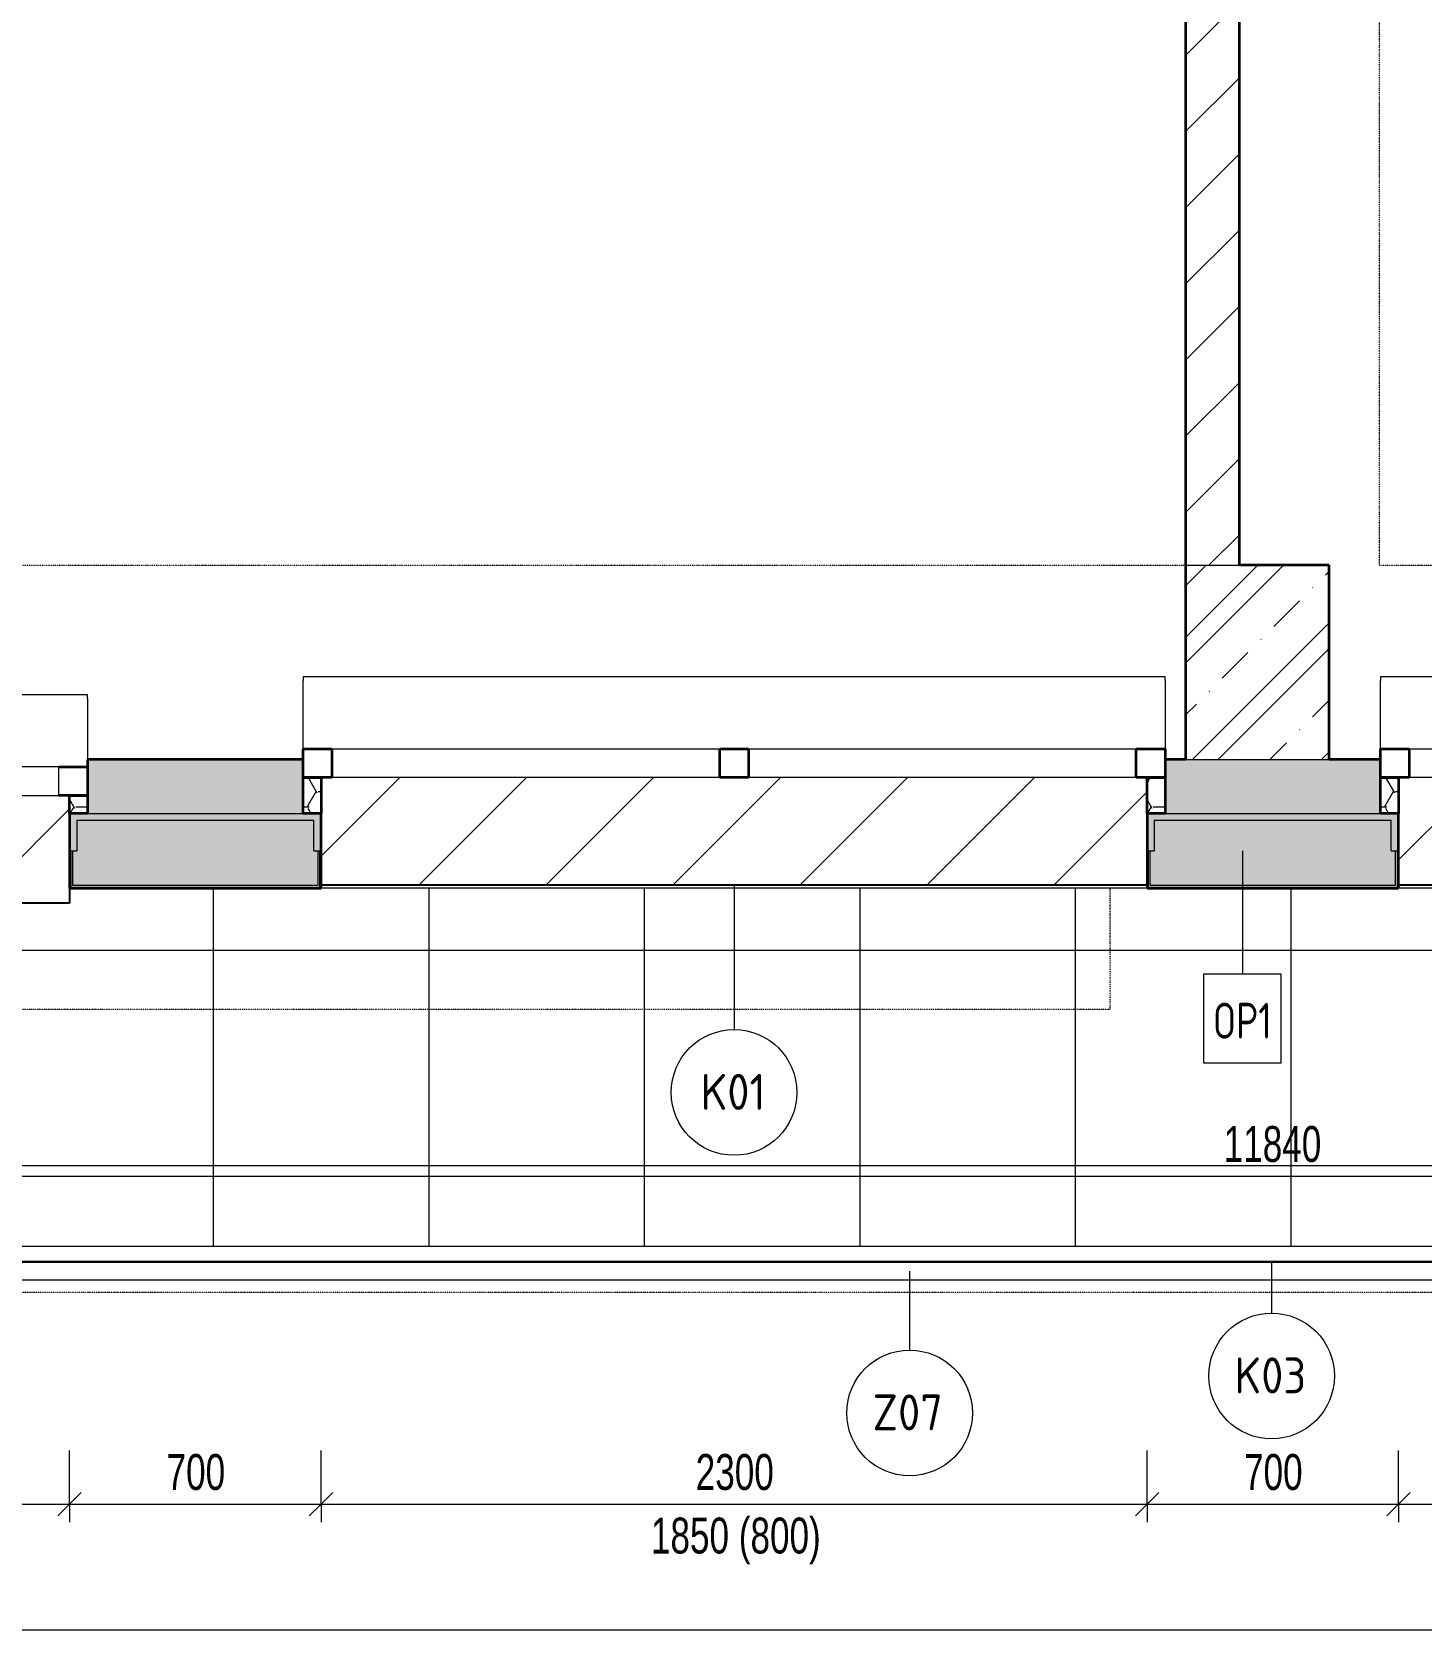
# Model space of a CAD drawing. Header units: millimetres. Extents: x -17526 to 208316, y -45352 to 20466.
# Drawn here: x 129529 to 133398, y -32550 to -28052 of the extents above; entities that cross this region are included whole.
import ezdxf

# ---------------------------------------------------------------- set-up
doc = ezdxf.new("R2010")
doc.units = ezdxf.units.MM
doc.linetypes.add('Dash dot dot', pattern=[5, 2, -1, 0, -1, 0, -1])
for name, color, linetype, lineweight in [('A-ANNO-DIMS', 211, 'Continuous', 9), ('A-ANNO-DIMS-50', 211, 'Continuous', 9), ('A-DETL', 90, 'Continuous', 9), ('A-FLOR-HRAL', 11, 'Continuous', 9), ('A-FLOR-HRAL-IDEN', 2, 'Continuous', 9), ('A-GENM', 13, 'Continuous', 9), ('A-GLAZ', 151, 'Continuous', 9), ('A-ROOF', 132, 'Continuous', 13), ('A-ROOF-IDEN', 132, 'Continuous', 9), ('A-ROOF-OTLN', 132, 'Continuous', 13), ('A-ROOF-PATT', 132, 'Continuous', 13), ('A-WALL', 113, 'Continuous', 9), ('A-WALL-IDEN', 211, 'Continuous', 9), ('A-WALL-PATT', 111, 'Continuous', 9), ('Q-SPCQ', 91, 'Continuous', 9), ('Q-SPCQ-IDEN', 132, 'Continuous', 9)]:
    doc.layers.add(name, color=color, linetype=linetype, lineweight=lineweight)
doc.styles.add('Arial_4', font='arial.ttf', dxfattribs={"width": 0.7, "height": 100})
doc.styles.add('ISOCPEUR', font='isocpeur.ttf', dxfattribs={"width": 0.9, "height": 100})
doc.styles.add('ISOCPEUR_2', font='isocpeur.ttf', dxfattribs={"width": 0.75, "height": 100})
doc.dimstyles.new('Vnitřní_-_průhledné', dxfattribs={"dimscale": 304.8, "dimtxt": 102.02594, "dimasz": 0.213255, "dimexe": 0.164042, "dimexo": 0.0625, "dimgap": 0.032808, "dimtad": 1, "dimdec": 0, "dimrnd": 5, "dimzin": 0, "dimdsep": 46, "dimtxsty": 'Arial_4', "dimblk1": 'OBLIQUE', "dimblk2": 'OBLIQUE', "dimsah": 1, "dimcen": 0.09, "dimdle": 0.164042, "dimazin": 0, "dimtfac": 1, "dimtdec": 4, "dimtix": 1, "dimtmove": 0, "dimatfit": 3, "dimfxl": 0.492126, "dimfxlon": 1, "dimtvp": 1, "dimtolj": 1, "dimtzin": 0, "dimarcsym": 2})

# ---------------------------------------------------------------- blocks, each defined once
blk = doc.blocks.new('OKNO_2k_nadsvetlik - OKNO_2k_nadsvetlik 2400 x 1850-V131-2NP_NÁVRH B')
at = {"layer": 'A-GLAZ', "lineweight": 13}
h = blk.add_hatch(dxfattribs=at)
h.set_pattern_fill('FP_142', color=256, style=0, pattern_type=2)
h.set_pattern_definition([(0, (-61449.626, 30151.56), (75, 43.3), [50, -100]), (60, (-61399.626, 30151.56), (0.0011, 86.601905), [50, -100]), (300, (-61399.626, 30151.56), (74.9989, -43.301905), [50, -100])])
h.paths.add_polyline_path([(1150.5, -75), (1200, -75), (1200, 25), (1150, 25), (1150, -75)])
h.paths.add_polyline_path([(-1199.5, -75), (-1150, -75), (-1150, 25), (-1200, 25), (-1200, -75)])
at = {"layer": 'A-GLAZ', "lineweight": 35}
for p, q in [((-1200, 105), (-1120, 105)), ((-1200, 75), (-1200, 105)), ((-1120, 105), (-1120, 25)), ((-40, 105), (40, 105)), ((-40, 25), (-40, 105)), ((40, 105), (40, 25)), ((1120, 105), (1200, 105)), ((1120, 25), (1120, 105)), ((1200, 105), (1200, 75)), ((-1200, 25), (-1150, 25)), ((-1120, 25), (-1200, 25)), ((-1150, 25), (-1150, -75)), ((40, 25), (-40, 25)), ((1200, 25), (1120, 25)), ((1150, 25), (1200, 25)), ((1150, -75), (1150, 25))]:
    blk.add_line(p, q, dxfattribs=at)
at = {"layer": 'A-GLAZ', "lineweight": 13}
for p, q in [((-1120, 105), (-40, 105)), ((40, 105), (1120, 105)), ((-40, 25), (-1120, 25)), ((1120, 25), (40, 25))]:
    blk.add_line(p, q, dxfattribs=at)
blk = doc.blocks.new('parapet s nosem_vnitní - parapet s nosem_vnitní-1280360-2NP_NÁVRH B')
at = {"layer": 'A-GENM', "lineweight": 13}
for p, q in [((1200, 200), (-1200, 200)), ((-1200, 200), (-1200, 190)), ((-1200, 0), (-1200, 190)), ((1200, 190), (1200, 200)), ((1200, 190), (1200, 0))]:
    blk.add_line(p, q, dxfattribs=at)
blk = doc.blocks.new('parapet_ext - parapet_ext-V132-2NP_NÁVRH B')
at = {"layer": 'Q-SPCQ', "lineweight": 13}
h = blk.add_hatch(dxfattribs=at)
h.set_pattern_fill('FP_143', color=21, style=0, pattern_type=2)
h.set_pattern_definition([(45, (-61449.63, 30126.56), (-176.7767, 176.7767), [])])
h.paths.add_polyline_path([(1150, -300), (1150, 0), (-1150, 0), (-1150, -300), (1120, -300)])
at = {"layer": 'Q-SPCQ', "color": 241, "lineweight": 25}
blk.add_line((1150, -300), (-1150, -300), dxfattribs=at)
blk = doc.blocks.new('OKNO_2k_nadsvetlik - OKNO_2k_nadsvetlik 2400 x 1850-V133-2NP_NÁVRH B')
at = {"layer": 'A-GLAZ', "lineweight": 13}
h = blk.add_hatch(dxfattribs=at)
h.set_pattern_fill('FP_144', color=256, style=0, pattern_type=2)
h.set_pattern_definition([(0, (-58449.626, 30151.56), (75, 43.3), [50, -100]), (60, (-58399.626, 30151.56), (0.0011, 86.601905), [50, -100]), (300, (-58399.626, 30151.56), (74.9989, -43.301905), [50, -100])])
h.paths.add_polyline_path([(1150.5, -75), (1200, -75), (1200, 25), (1150, 25), (1150, -75)])
h.paths.add_polyline_path([(-1199.5, -75), (-1150, -75), (-1150, 25), (-1200, 25), (-1200, -75)])
at = {"layer": 'A-GLAZ', "lineweight": 35}
for p, q in [((-1200, 105), (-1120, 105)), ((-1200, 75), (-1200, 105)), ((-1120, 105), (-1120, 25)), ((-40, 105), (40, 105)), ((-40, 25), (-40, 105)), ((40, 105), (40, 25)), ((1120, 105), (1200, 105)), ((1120, 25), (1120, 105)), ((1200, 105), (1200, 75)), ((-1200, 25), (-1150, 25)), ((-1120, 25), (-1200, 25)), ((-1150, 25), (-1150, -75)), ((40, 25), (-40, 25)), ((1200, 25), (1120, 25)), ((1150, 25), (1200, 25)), ((1150, -75), (1150, 25))]:
    blk.add_line(p, q, dxfattribs=at)
at = {"layer": 'A-GLAZ', "lineweight": 13}
for p, q in [((-1120, 105), (-40, 105)), ((40, 105), (1120, 105)), ((-40, 25), (-1120, 25)), ((1120, 25), (40, 25))]:
    blk.add_line(p, q, dxfattribs=at)
blk = doc.blocks.new('parapet_ext - parapet_ext-V134-2NP_NÁVRH B')
at = {"layer": 'Q-SPCQ', "lineweight": 13}
h = blk.add_hatch(dxfattribs=at)
h.set_pattern_fill('FP_145', color=21, style=0, pattern_type=2)
h.set_pattern_definition([(45, (-58449.63, 30126.56), (-176.7767, 176.7767), [])])
h.paths.add_polyline_path([(1150, -300), (1150, 0), (-1150, 0), (-1150, -300), (1120, -300)])
at = {"layer": 'Q-SPCQ', "color": 241, "lineweight": 25}
blk.add_line((1150, -300), (-1150, -300), dxfattribs=at)
blk = doc.blocks.new('OKNO_1k_nadsvetlik - OKNO_1k_nadsvetlik_1200 x 1850-V135-2NP_NÁVRH B')
at = {"layer": 'A-GLAZ', "lineweight": 13}
h = blk.add_hatch(dxfattribs=at)
h.set_pattern_fill('FP_146', color=256, style=0, pattern_type=2)
h.set_pattern_definition([(0, (-56049.626, 30151.56), (75, 43.3), [50, -100]), (60, (-55999.626, 30151.56), (0.0011, 86.601905), [50, -100]), (300, (-55999.626, 30151.56), (74.9989, -43.301905), [50, -100])])
h.paths.add_polyline_path([(-570, -75), (-550, -75), (-550, -25), (-600, -25), (-600, -75), (-599, -75)])
h.paths.add_polyline_path([(600, -75), (600, -25), (550, -25), (550, -75), (599, -75)])
at = {"layer": 'A-GLAZ', "lineweight": 35}
for p, q in [((-600, 55), (-520, 55)), ((520, 55), (600, 55)), ((-600, -25), (-550, -25)), ((-520, -25), (-600, -25)), ((-550, -25), (-550, -75)), ((600, -25), (520, -25)), ((550, -25), (600, -25)), ((550, -75), (550, -25))]:
    blk.add_line(p, q, dxfattribs=at)
at = {"layer": 'A-GLAZ', "lineweight": 13}
for p, q in [((520, 55), (-520, 55)), ((-520, 55), (-520, -25)), ((520, -25), (520, 55)), ((-520, -25), (520, -25))]:
    blk.add_line(p, q, dxfattribs=at)
blk = doc.blocks.new('parapet s nosem_vnitní - parapet s nosem_vnitní-1280362-2NP_NÁVRH B')
at = {"layer": 'A-GENM', "lineweight": 13}
for p, q in [((600, 200), (-600, 200)), ((-600, 200), (-600, 190)), ((-600, 20), (-600, 190)), ((600, 190), (600, 200)), ((600, 190), (600, 20))]:
    blk.add_line(p, q, dxfattribs=at)
blk = doc.blocks.new('parapet_ext - parapet_ext-V136-2NP_NÁVRH B')
at = {"layer": 'Q-SPCQ', "lineweight": 13}
h = blk.add_hatch(dxfattribs=at)
h.set_pattern_fill('FP_147', color=21, style=0, pattern_type=2)
h.set_pattern_definition([(45, (-56049.63, 30176.56), (-176.7767, 176.7767), [])])
h.paths.add_polyline_path([(550, -300), (550, 0), (-550, 0), (-550, -300), (520, -300)])
at = {"layer": 'Q-SPCQ', "color": 241, "lineweight": 25}
for p, q in [((-550, -300), (-550, -258)), ((550, -258), (550, -300)), ((550, -300), (-550, -300))]:
    blk.add_line(p, q, dxfattribs=at)
blk = doc.blocks.new('Zábradlí - Zábradlí-1250035-2NP_NÁVRH B')
at = {"layer": 'A-FLOR-HRAL', "color": 21, "lineweight": 13}
for p, q in [((65866.4, -31476.6), (54026.4, -31476.6)), ((65866.4, -31526.6), (54026.4, -31526.6))]:
    blk.add_line(p, q, dxfattribs=at)
blk = doc.blocks.new('DIMBLOCK74-2NP_NÁVRH B')
at = {"layer": 'A-ANNO-DIMS-50'}
for p, q in [((128533.3, -32150.1), (128533.3, -32000.1)), ((129633.3, -32150.1), (129633.3, -32000.1)), ((128533.3, -32150.1), (129633.3, -32150.1)), ((128533.3, -32150.1), (128533.3, -32200.1)), ((129633.3, -32150.1), (129633.3, -32200.1))]:
    blk.add_line(p, q, dxfattribs=at)
at = {"layer": 'A-ANNO-DIMS-50', "lineweight": 18}
for p, q in [((128533.3, -32150.1), (128500.8, -32182.6)), ((128533.3, -32150.1), (128565.8, -32117.6)), ((129633.3, -32150.1), (129600.8, -32182.6)), ((129633.3, -32150.1), (129665.8, -32117.6))]:
    blk.add_line(p, q, dxfattribs=at)
at = {"layer": 'A-ANNO-DIMS-50', "color": 0, "char_height": 100, "attachment_point": 1, "line_spacing_factor": 0.941778, "style": 'Arial_4'}
for s, insert, width in [('1100', (128976.6, -32010.3), 256.164), ('1850 (800)', (128851.8, -32187.3), 555.649)]:
    blk.add_mtext(s, dxfattribs=dict(at, insert=insert, width=width))
blk = doc.blocks.new('_Oblique')
at = {"color": 0, "linetype": 'ByBlock', "lineweight": -2}
blk.add_line((-0.5, -0.5), (0.5, 0.5), dxfattribs=at)
blk = doc.blocks.new('DIMBLOCK75-2NP_NÁVRH B')
at = {"layer": 'A-ANNO-DIMS-50'}
for p, q in [((129633.3, -32150.1), (129633.3, -32000.1)), ((130333.3, -32150.1), (130333.3, -32000.1)), ((129633.3, -32150.1), (130333.3, -32150.1)), ((129633.3, -32150.1), (129633.3, -32200.1)), ((130333.3, -32150.1), (130333.3, -32200.1))]:
    blk.add_line(p, q, dxfattribs=at)
at = {"layer": 'A-ANNO-DIMS-50', "lineweight": 18}
for p, q in [((129633.3, -32150.1), (129600.8, -32182.6)), ((129633.3, -32150.1), (129665.8, -32117.6)), ((130333.3, -32150.1), (130300.8, -32182.6)), ((130333.3, -32150.1), (130365.8, -32117.6))]:
    blk.add_line(p, q, dxfattribs=at)
at = {"layer": 'A-ANNO-DIMS-50', "color": 0, "insert": (129903.3, -32010.3), "char_height": 100, "width": 192.123, "attachment_point": 1, "line_spacing_factor": 0.941778, "style": 'Arial_4'}
blk.add_mtext('700', dxfattribs=at)
blk = doc.blocks.new('DIMBLOCK76-2NP_NÁVRH B')
at = {"layer": 'A-ANNO-DIMS-50'}
for p, q in [((130333.3, -32150.1), (130333.3, -32000.1)), ((132633.3, -32150.1), (132633.3, -32000.1)), ((130333.3, -32150.1), (132633.3, -32150.1)), ((130333.3, -32150.1), (130333.3, -32200.1)), ((132633.3, -32150.1), (132633.3, -32200.1))]:
    blk.add_line(p, q, dxfattribs=at)
at = {"layer": 'A-ANNO-DIMS-50', "lineweight": 18}
for p, q in [((130333.3, -32150.1), (130300.8, -32182.6)), ((130333.3, -32150.1), (130365.8, -32117.6)), ((132633.3, -32150.1), (132600.8, -32182.6)), ((132633.3, -32150.1), (132665.8, -32117.6))]:
    blk.add_line(p, q, dxfattribs=at)
at = {"layer": 'A-ANNO-DIMS-50', "color": 0, "char_height": 100, "attachment_point": 1, "line_spacing_factor": 0.941778, "style": 'Arial_4'}
for s, insert, width in [('2300', (131376.6, -32010.3), 256.164), ('1850 (800)', (131251.8, -32187.3), 555.649)]:
    blk.add_mtext(s, dxfattribs=dict(at, insert=insert, width=width))
blk = doc.blocks.new('DIMBLOCK77-2NP_NÁVRH B')
at = {"layer": 'A-ANNO-DIMS-50'}
for p, q in [((132633.3, -32150.1), (132633.3, -32000.1)), ((133333.3, -32150.1), (133333.3, -32000.1)), ((132633.3, -32150.1), (133333.3, -32150.1)), ((132633.3, -32150.1), (132633.3, -32200.1)), ((133333.3, -32150.1), (133333.3, -32200.1))]:
    blk.add_line(p, q, dxfattribs=at)
at = {"layer": 'A-ANNO-DIMS-50', "lineweight": 18}
for p, q in [((132633.3, -32150.1), (132600.8, -32182.6)), ((132633.3, -32150.1), (132665.8, -32117.6)), ((133333.3, -32150.1), (133300.8, -32182.6)), ((133333.3, -32150.1), (133365.8, -32117.6))]:
    blk.add_line(p, q, dxfattribs=at)
at = {"layer": 'A-ANNO-DIMS-50', "color": 0, "insert": (132903.3, -32010.3), "char_height": 100, "width": 192.123, "attachment_point": 1, "line_spacing_factor": 0.941778, "style": 'Arial_4'}
blk.add_mtext('700', dxfattribs=at)
blk = doc.blocks.new('DIMBLOCK78-2NP_NÁVRH B')
at = {"layer": 'A-ANNO-DIMS-50'}
for p, q in [((133333.3, -32150.1), (133333.3, -32000.1)), ((135633.3, -32150.1), (135633.3, -32000.1)), ((133333.3, -32150.1), (135633.3, -32150.1)), ((133333.3, -32150.1), (133333.3, -32200.1)), ((135633.3, -32150.1), (135633.3, -32200.1))]:
    blk.add_line(p, q, dxfattribs=at)
at = {"layer": 'A-ANNO-DIMS-50', "lineweight": 18}
for p, q in [((133333.3, -32150.1), (133300.8, -32182.6)), ((133333.3, -32150.1), (133365.8, -32117.6)), ((135633.3, -32150.1), (135600.8, -32182.6)), ((135633.3, -32150.1), (135665.8, -32117.6))]:
    blk.add_line(p, q, dxfattribs=at)
at = {"layer": 'A-ANNO-DIMS-50', "color": 0, "char_height": 100, "attachment_point": 1, "line_spacing_factor": 0.941778, "style": 'Arial_4'}
for s, insert, width in [('2300', (134376.6, -32010.3), 256.164), ('1850 (800)', (134251.8, -32187.3), 555.649)]:
    blk.add_mtext(s, dxfattribs=dict(at, insert=insert, width=width))
blk = doc.blocks.new('DIMBLOCK96-2NP_NÁVRH B')
at = {"layer": 'A-ANNO-DIMS-50'}
for p, q in [((126317.1, -32499.6), (126317.1, -32150.3)), ((145631.3, -32499.6), (145631.3, -32170.1)), ((126267.1, -32499.6), (145631.3, -32499.6)), ((126317.1, -32499.6), (126317.1, -32549.6)), ((145631.3, -32499.6), (145631.3, -32549.6))]:
    blk.add_line(p, q, dxfattribs=at)
at = {"layer": 'A-ANNO-DIMS-50', "lineweight": 18}
for p, q in [((126317.1, -32499.6), (126349.6, -32467.1)), ((145631.3, -32499.6), (145663.8, -32467.1)), ((126317.1, -32499.6), (126284.6, -32532.1)), ((145631.3, -32499.6), (145598.8, -32532.1))]:
    blk.add_line(p, q, dxfattribs=at)
at = {"layer": 'A-ANNO-DIMS-50', "color": 0, "insert": (135840.8, -32359.7), "char_height": 100, "width": 320.204, "attachment_point": 1, "line_spacing_factor": 0.941778, "style": 'Arial_4'}
blk.add_mtext('19315', dxfattribs=at)
blk = doc.blocks.new('DIMBLOCK106-2NP_NÁVRH B')
at = {"layer": 'A-ANNO-DIMS-50'}
for p, q in [((127060.1, -31236.8), (127060.1, -31086.8)), ((138900.1, -31236.8), (138900.1, -31086.8)), ((127010.1, -31236.8), (138950.1, -31236.8)), ((127060.1, -31236.8), (127060.1, -31286.8)), ((138900.1, -31236.8), (138900.1, -31286.8))]:
    blk.add_line(p, q, dxfattribs=at)
at = {"layer": 'A-ANNO-DIMS-50', "lineweight": 18}
for p, q in [((127060.1, -31236.8), (127092.6, -31204.3)), ((138900.1, -31236.8), (138932.6, -31204.3)), ((127060.1, -31236.8), (127027.6, -31269.3)), ((138900.1, -31236.8), (138867.6, -31269.3))]:
    blk.add_line(p, q, dxfattribs=at)
at = {"layer": 'A-ANNO-DIMS-50', "color": 0, "insert": (132846.6, -31097), "char_height": 100, "width": 320.204, "attachment_point": 1, "line_spacing_factor": 0.941778, "style": 'Arial_4'}
blk.add_mtext('11840', dxfattribs=at)
blk = doc.blocks.new('Popiska speciální vybavení - Popiska okna_Bublina-1426311-2NP_NÁVRH B')
at = {"layer": 'Q-SPCQ-IDEN'}
blk.add_circle((0, 0), 3.5, dxfattribs=at)
blk = doc.blocks.new('Popiska zakončení střešního pláště - Popiska okna_Bublina-1463073-2NP_NÁVRH B')
at = {"layer": 'A-ROOF-IDEN'}
blk.add_circle((0, 0), 3.5, dxfattribs=at)
blk = doc.blocks.new('Popiska zábradlí - Popiska okna_Bublina-1464769-2NP_NÁVRH B')
at = {"layer": 'A-FLOR-HRAL-IDEN'}
blk.add_circle((0, 0), 3.5, dxfattribs=at)

msp = doc.modelspace()

# ---------------------------------------------------------------- hatches: boundary and pattern name
at = {"layer": 'A-ROOF-PATT'}
h = msp.add_hatch(dxfattribs=at)
h.set_pattern_fill('FP_214', color=254, style=0, pattern_type=2)
h.set_pattern_definition([(0, (73033.7, -13.65), (0, 599.879), []), (90, (73033.7, -13.65), (-600, 4e-14), [])])
h.paths.add_polyline_path([(138512.4, -31431.6), (138900.1, -31431.6), (138900.1, -30434.6), (129633.3, -30434.6), (129633.3, -30476.6), (128533.3, -30476.6), (128533.3, -30434.6), (127060.1, -30434.6), (127060.1, -31431.6), (138315.4, -31431.6)])
at = {"layer": 'A-WALL-PATT', "lineweight": 13}
h = msp.add_hatch(dxfattribs=at)
h.set_pattern_fill('FP_124', color=256, style=0, pattern_type=2)
h.set_pattern_definition([(45, (73033.68, 0), (-106.06602, 106.06602), [])])
h.paths.add_polyline_path([(132890.4, -29535.6), (132890.4, -23917.4), (132884.2, -23917.4), (132884.2, -23686.6), (132740.4, -23686.6), (132740.4, -29535.6)])
h = msp.add_hatch(dxfattribs=at)
h.set_pattern_fill('FP_125', color=256, angle=45, style=0, pattern_type=2)
h.set_pattern_definition([(45, (73033.68, 0), (-179.6051, 179.6051), []), (45, (73105.52, -5e-14), (-179.6051, 179.6051), []), (45, (73249.2, -2e-13), (-107.7631, 251.4472), [101.6, -50.8, 1.676, -49.124])])
h.paths.add_polyline_path([(132798.1, -30076.6), (133140.4, -30076.6), (133140.4, -29535.6), (132740.4, -29535.6), (132740.4, -30076.6)])
h = msp.add_hatch(dxfattribs=at)
h.set_pattern_fill('FP_122', color=256, angle=45, style=0, pattern_type=2)
h.set_pattern_definition([(45, (136046.02, -30226.56), (-143.684, 143.684), []), (360, (136274.97, -30159.26), (143.684, 143.684), [25.4, -261.968]), (45, (136300.37, -30159.26), (-143.684, 143.684), [25.4, -177.8]), (90, (136318.33, -30141.3), (-143.684, 143.684), [25.4, -261.968]), (135, (136318.33, -30115.9), (-143.684, -143.684), [25.4, -177.8]), (360, (136274.97, -30097.94), (143.684, 143.684), [25.4, -261.968]), (45, (136257.01, -30115.9), (-143.684, 143.684), [25.4, -177.8]), (90, (136257.01, -30141.3), (-143.684, 143.684), [25.4, -261.968]), (135, (136274.97, -30159.26), (-143.684, -143.684), [25.4, -177.8]), (45, (136341.55, -30074.72), (-143.684, 143.684), [50.8, -152.4])])
h.paths.add_polyline_path([(142870.1, -30226.6), (143463.5, -30226.6), (143463.5, -30076.6), (142870.1, -30076.6)])
h.paths.add_polyline_path([(145173.3, -30226.6), (145173.3, -30076.6), (144663.5, -30076.6), (144663.5, -30226.6), (145014.9, -30226.6)])
h.paths.add_polyline_path([(138709.5, -30226.6), (139270.1, -30226.6), (139270.1, -30076.6), (138683.3, -30076.6), (138683.3, -30226.6)])
h.paths.add_polyline_path([(136283.3, -30226.6), (136283.3, -30076.6), (135683.3, -30076.6), (135683.3, -30226.6), (136073.3, -30226.6)])
h.paths.add_polyline_path([(133283.3, -30226.6), (133283.3, -30076.6), (132683.3, -30076.6), (132683.3, -30226.6), (133192.2, -30226.6)])
h.paths.add_polyline_path([(130039.5, -30226.6), (130283.3, -30226.6), (130283.3, -30076.6), (129683.3, -30076.6), (129683.3, -30226.6)])
h.paths.add_polyline_path([(126950.1, -30226.6), (127308.3, -30226.6), (127308.3, -30076.6), (126775.1, -30076.6), (126775.1, -30226.6), (126930.1, -30226.6)])
h.paths.add_polyline_path([(128208.3, -30226.6), (128483.3, -30226.6), (128483.3, -30076.6), (128208.3, -30076.6)])
at = {"layer": 'A-WALL-PATT'}
h = msp.add_hatch(color=11, dxfattribs=at)
h.paths.add_polyline_path([(138653.3, -30330.6), (138653.3, -30246.6), (139030.1, -30246.6), (139030.1, -30226.6), (138633.3, -30226.6), (138633.3, -30330.6), (138641.3, -30330.6)])
h.paths.add_polyline_path([(136333.3, -30330.6), (136333.3, -30226.6), (135633.3, -30226.6), (135633.3, -30330.6), (135653.3, -30330.6), (135653.3, -30246.6), (136313.3, -30246.6), (136313.3, -30330.6), (136330.3, -30330.6)])
h.paths.add_polyline_path([(133333.3, -30330.6), (133333.3, -30226.6), (132633.3, -30226.6), (132633.3, -30330.6), (132653.3, -30330.6), (132653.3, -30246.6), (133313.3, -30246.6), (133313.3, -30330.6), (133330.3, -30330.6)])
h.paths.add_polyline_path([(130313.3, -30330.6), (130333.3, -30330.6), (130333.3, -30226.6), (129633.3, -30226.6), (129633.3, -30330.6), (129653.3, -30330.6), (129653.3, -30246.6), (130313.3, -30246.6)])
h.paths.add_polyline_path([(127350.3, -30330.6), (127358.3, -30330.6), (127358.3, -30226.6), (126950.1, -30226.6), (126950.1, -30246.6), (127338.3, -30246.6), (127338.3, -30330.6)])
h.paths.add_polyline_path([(128533.3, -30330.6), (128533.3, -30226.6), (128158.3, -30226.6), (128158.3, -30330.6), (128178.3, -30330.6), (128178.3, -30246.6), (128513.3, -30246.6), (128513.3, -30330.6), (128530.3, -30330.6)])
at = {"layer": 'A-WALL-PATT', "lineweight": 13}
h = msp.add_hatch(dxfattribs=at)
h.set_pattern_fill('FP_157', color=21, style=0, pattern_type=2)
h.set_pattern_definition([(45, (73033.68, 0), (0.0007, 353.5527), []), (315, (73033.68, 0), (353.5527, -0.0007), []), (270, (73187.36, 9.56), (176.771, -176.771), [19.139, -334.416]), (270, (73233.55, 9.56), (176.771, -176.771), [19.139, -334.416]), (0, (73200.25, 23.1), (176.771, 176.771), [19.139, -334.416]), (0, (73200.25, -23.1), (176.771, 176.771), [19.139, -334.416]), (45, (73187.36, 9.56), (0.0007, 353.5527), [19.139, -230.861]), (45, (73220.03, -23.1), (0.0007, 353.5527), [19.139, -230.861]), (315, (73220.03, 23.1), (353.5534, 0), [19.139, -230.861]), (315, (73187.36, -9.56), (353.5527, -0.0007), [19.139, -230.861])])
h.paths.add_polyline_path([(138910.1, -30426.6), (139010.1, -30426.6), (139010.1, -30246.6), (138653.3, -30246.6), (138653.3, -30330.6), (138641.3, -30330.6), (138641.3, -30426.6), (138709.5, -30426.6)])
h.paths.add_polyline_path([(136325.3, -30426.6), (136325.3, -30330.6), (136313.3, -30330.6), (136313.3, -30246.6), (135653.3, -30246.6), (135653.3, -30330.6), (135641.3, -30330.6), (135641.3, -30426.6), (135950.8, -30426.6)])
h.paths.add_polyline_path([(133192.2, -30426.6), (133325.3, -30426.6), (133325.3, -30330.6), (133313.3, -30330.6), (133313.3, -30246.6), (132653.3, -30246.6), (132653.3, -30330.6), (132641.3, -30330.6), (132641.3, -30426.6), (132798.1, -30426.6)])
h.paths.add_polyline_path([(130039.5, -30426.6), (130325.3, -30426.6), (130325.3, -30330.6), (130313.3, -30330.6), (130313.3, -30246.6), (129653.3, -30246.6), (129653.3, -30330.6), (129641.3, -30330.6), (129641.3, -30426.6)])
h.paths.add_polyline_path([(127350.3, -30426.6), (127350.3, -30330.6), (127338.3, -30330.6), (127338.3, -30246.6), (127050.1, -30246.6), (127050.1, -30426.6), (127280.8, -30426.6)])
h.paths.add_polyline_path([(128166.3, -30426.6), (128525.3, -30426.6), (128525.3, -30330.6), (128513.3, -30330.6), (128513.3, -30246.6), (128178.3, -30246.6), (128178.3, -30330.6), (128166.3, -30330.6)])

# ---------------------------------------------------------------- linework, layer by layer
at = {"layer": 'A-DETL', "linetype": 'Dash dot dot', "lineweight": 13}
for p, q in [((133280.4, -29535.6), (133280.4, -23917.4)), ((127175.1, -29535.6), (132740.4, -29535.6)), ((133280.4, -29535.6), (135923.3, -29535.6)), ((132530.1, -30771.6), (132530.1, -30434.6)), ((127420.1, -30771.6), (132530.1, -30771.6)), ((127060.1, -31559.6), (138900.1, -31559.6))]:
    msp.add_line(p, q, dxfattribs=at)
at = {"layer": 'A-FLOR-HRAL-IDEN'}
msp.add_line((131972.2, -31501.6), (131972.2, -31720.9), dxfattribs=at)
at = {"layer": 'A-ROOF', "color": 254}
msp.add_line((127060.1, -31431.6), (138900.1, -31431.6), dxfattribs=at)
at = {"layer": 'A-ROOF-IDEN'}
msp.add_line((132980.1, -31473.4), (132980.1, -31618), dxfattribs=at)
at = {"layer": 'A-ROOF-OTLN', "color": 21}
msp.add_line((127060.1, -31473.4), (138900.1, -31473.4), dxfattribs=at)
at = {"layer": 'A-WALL', "lineweight": 35}
for p, q in [((132740.4, -23686.6), (132740.4, -30076.6)), ((132890.4, -29535.6), (132890.4, -23917.4)), ((133140.4, -29535.6), (132890.4, -29535.6)), ((133140.4, -30076.6), (133140.4, -29535.6)), ((130283.3, -30076.6), (129683.3, -30076.6)), ((129683.3, -30076.6), (129683.3, -30226.6)), ((130283.3, -30226.6), (130283.3, -30076.6)), ((132740.4, -30076.6), (132683.3, -30076.6)), ((132683.3, -30076.6), (132683.3, -30226.6)), ((133283.3, -30076.6), (133140.4, -30076.6)), ((133283.3, -30226.6), (133283.3, -30076.6))]:
    msp.add_line(p, q, dxfattribs=at)
at = {"layer": 'A-WALL', "lineweight": 13}
for p, q in [((132740.4, -29535.6), (132890.4, -29535.6)), ((132740.4, -30076.6), (133140.4, -30076.6)), ((129683.3, -30226.6), (130283.3, -30226.6)), ((132683.3, -30226.6), (133283.3, -30226.6))]:
    msp.add_line(p, q, dxfattribs=at)
at = {"layer": 'A-WALL', "color": 20, "lineweight": 35}
for p, q in [((129683.3, -30226.6), (129633.3, -30226.6)), ((129633.3, -30226.6), (129633.3, -30434.6)), ((130333.3, -30226.6), (130283.3, -30226.6)), ((130333.3, -30434.6), (130333.3, -30226.6)), ((132683.3, -30226.6), (132633.3, -30226.6)), ((132633.3, -30226.6), (132633.3, -30434.6)), ((133333.3, -30226.6), (133283.3, -30226.6)), ((133333.3, -30434.6), (133333.3, -30226.6)), ((129633.3, -30434.6), (130333.3, -30434.6)), ((132633.3, -30434.6), (133333.3, -30434.6))]:
    msp.add_line(p, q, dxfattribs=at)
at = {"layer": 'A-WALL', "color": 10, "lineweight": 13}
for p, q in [((129653.3, -30246.6), (129653.3, -30330.6)), ((130313.3, -30246.6), (129653.3, -30246.6)), ((130313.3, -30330.6), (130313.3, -30246.6)), ((132653.3, -30246.6), (132653.3, -30330.6)), ((133313.3, -30246.6), (132653.3, -30246.6)), ((133313.3, -30330.6), (133313.3, -30246.6)), ((129633.3, -30330.6), (129653.3, -30330.6)), ((129636.3, -30330.6), (129636.3, -30431.6)), ((129641.3, -30330.6), (129641.3, -30426.6)), ((130313.3, -30330.6), (130333.3, -30330.6)), ((130325.3, -30426.6), (130325.3, -30330.6)), ((130330.3, -30431.6), (130330.3, -30330.6)), ((132633.3, -30330.6), (132653.3, -30330.6)), ((132636.3, -30330.6), (132636.3, -30431.6)), ((132641.3, -30330.6), (132641.3, -30426.6)), ((133313.3, -30330.6), (133333.3, -30330.6)), ((133325.3, -30426.6), (133325.3, -30330.6)), ((133330.3, -30431.6), (133330.3, -30330.6)), ((129636.3, -30431.6), (130330.3, -30431.6)), ((129641.3, -30426.6), (130325.3, -30426.6)), ((132636.3, -30431.6), (133330.3, -30431.6)), ((132641.3, -30426.6), (133325.3, -30426.6))]:
    msp.add_line(p, q, dxfattribs=at)
at = {"layer": 'A-WALL', "color": 21, "lineweight": 13}
for p, q in [((132633.3, -30434.6), (130333.3, -30434.6)), ((135633.3, -30434.6), (133333.3, -30434.6))]:
    msp.add_line(p, q, dxfattribs=at)
at = {"layer": 'A-WALL-IDEN'}
msp.add_line((132898.7, -30330.6), (132898.7, -30673.3), dxfattribs=at)
at = {"layer": 'A-WALL-IDEN', "flags": 128}
msp.add_lwpolyline([(132791.7, -30673.3), (133005.6, -30673.3), (133005.6, -30921.8), (132791.7, -30921.8)], close=True, dxfattribs=at)
at = {"layer": 'Q-SPCQ-IDEN'}
msp.add_line((131483.3, -30426.6), (131483.3, -30828.5), dxfattribs=at)

# ---------------------------------------------------------------- block references
at = {"layer": 'A-FLOR-HRAL', "color": 21, "lineweight": 13}
msp.add_blockref('Zábradlí - Zábradlí-1250035-2NP_NÁVRH B', (73033.7, 0), dxfattribs=at)
at = {"layer": 'A-FLOR-HRAL-IDEN', "xscale": 49.99999999999998, "yscale": 49.99999999999998, "zscale": 49.99999999999998}
msp.add_blockref('Popiska zábradlí - Popiska okna_Bublina-1464769-2NP_NÁVRH B', (131972.2, -31895.9), dxfattribs=at)
at = {"layer": 'A-GENM', "lineweight": 13}
for name, p in [('parapet s nosem_vnitní - parapet s nosem_vnitní-1280360-2NP_NÁVRH B', (131483.3, -30046.6)), ('parapet s nosem_vnitní - parapet s nosem_vnitní-1280360-2NP_NÁVRH B', (134483.3, -30046.6)), ('parapet s nosem_vnitní - parapet s nosem_vnitní-1280362-2NP_NÁVRH B', (129083.3, -30096.6))]:
    msp.add_blockref(name, p, dxfattribs=at)
at = {"layer": 'A-GLAZ', "lineweight": 13}
for name, p in [('OKNO_2k_nadsvetlik - OKNO_2k_nadsvetlik 2400 x 1850-V133-2NP_NÁVRH B', (131483.3, -30151.6)), ('OKNO_2k_nadsvetlik - OKNO_2k_nadsvetlik 2400 x 1850-V131-2NP_NÁVRH B', (134483.3, -30151.6)), ('OKNO_1k_nadsvetlik - OKNO_1k_nadsvetlik_1200 x 1850-V135-2NP_NÁVRH B', (129083.3, -30151.6))]:
    msp.add_blockref(name, p, dxfattribs=at)
at = {"layer": 'A-ROOF-IDEN', "xscale": 49.99999999999998, "yscale": 49.99999999999998, "zscale": 49.99999999999998}
msp.add_blockref('Popiska zakončení střešního pláště - Popiska okna_Bublina-1463073-2NP_NÁVRH B', (132980.1, -31793), dxfattribs=at)
at = {"layer": 'Q-SPCQ', "color": 241, "lineweight": 25}
for name, p in [('parapet_ext - parapet_ext-V134-2NP_NÁVRH B', (131483.3, -30126.6)), ('parapet_ext - parapet_ext-V132-2NP_NÁVRH B', (134483.3, -30126.6)), ('parapet_ext - parapet_ext-V136-2NP_NÁVRH B', (129083.3, -30176.6))]:
    msp.add_blockref(name, p, dxfattribs=at)
at = {"layer": 'Q-SPCQ-IDEN', "xscale": 49.99999999999998, "yscale": 49.99999999999998, "zscale": 49.99999999999998}
msp.add_blockref('Popiska speciální vybavení - Popiska okna_Bublina-1426311-2NP_NÁVRH B', (131483.3, -31003.5), dxfattribs=at)

# ---------------------------------------------------------------- texts
at = {"layer": 'A-FLOR-HRAL-IDEN', "insert": (131868.8, -31844.4), "char_height": 100, "width": 248.924, "attachment_point": 1, "style": 'ISOCPEUR'}
msp.add_mtext('Z07', dxfattribs=at)
at = {"layer": 'A-ROOF-IDEN', "insert": (132876.7, -31741.4), "char_height": 100, "width": 248.924, "attachment_point": 1, "style": 'ISOCPEUR'}
msp.add_mtext('K03', dxfattribs=at)
at = {"layer": 'A-WALL-IDEN', "insert": (132816.7, -30753.8), "char_height": 100, "width": 195.411, "attachment_point": 1, "style": 'ISOCPEUR_2'}
msp.add_mtext('OP1', dxfattribs=at)
at = {"layer": 'Q-SPCQ-IDEN', "insert": (131390.3, -30952), "char_height": 100, "width": 223.671, "attachment_point": 1, "style": 'ISOCPEUR'}
msp.add_mtext('K01', dxfattribs=at)

# ---------------------------------------------------------------- dimensions: what is measured, and where the dimension line sits
at = {"layer": 'A-ANNO-DIMS'}
for base, p1, p2, override, picture, middle in [((138900.1, -31236.8), (127060.1, -31086.8), (138900.1, -31086.8), {"dimpost": '<>', "dimfxl": 11840}, 'DIMBLOCK106-2NP_NÁVRH B', (132980.1, -31175.8)), ((130333.3, -32150.1), (129633.3, -32000.1), (130333.3, -32000.1), {"dimpost": '<>', "dimfxl": 700}, 'DIMBLOCK75-2NP_NÁVRH B', (129983.3, -32089.1)), ((133333.3, -32150.1), (132633.3, -32000.1), (133333.3, -32000.1), {"dimpost": '<>', "dimfxl": 700}, 'DIMBLOCK77-2NP_NÁVRH B', (132983.3, -32089.1)), ((145631.3, -32499.6), (126317.1, -32150.3), (145631.3, -32170.1), {"dimpost": '<>', "dimfxl": 19314.258245}, 'DIMBLOCK96-2NP_NÁVRH B', (135974.2, -32438.5))]:
    dim = msp.add_linear_dim(base=base, p1=p1, p2=p2, dimstyle='Vnitřní_-_průhledné', override=override, dxfattribs=at)
    dim.commit()
    dim.dimension.update_dxf_attribs({"geometry": picture, "text_midpoint": middle})
for base, p1, p2, override, picture, middle in [((129633.3, -32150.1), (128533.3, -32000.1), (129633.3, -32000.1), {"dimpost": '<>', "dimfxl": 1100}, 'DIMBLOCK74-2NP_NÁVRH B', (129083.3, -32150.1)), ((132633.3, -32150.1), (130333.3, -32000.1), (132633.3, -32000.1), {"dimpost": '<>', "dimfxl": 2300}, 'DIMBLOCK76-2NP_NÁVRH B', (131483.3, -32150.1)), ((135633.3, -32150.1), (133333.3, -32000.1), (135633.3, -32000.1), {"dimpost": '<>', "dimfxl": 2300}, 'DIMBLOCK78-2NP_NÁVRH B', (134483.3, -32150.1))]:
    dim = msp.add_linear_dim(base=base, p1=p1, p2=p2, text='<>\\X1850 (800)', dimstyle='Vnitřní_-_průhledné', override=override, dxfattribs=at)
    dim.commit()
    dim.dimension.update_dxf_attribs({"geometry": picture, "text_midpoint": middle})

doc.saveas('drawing.dxf')
